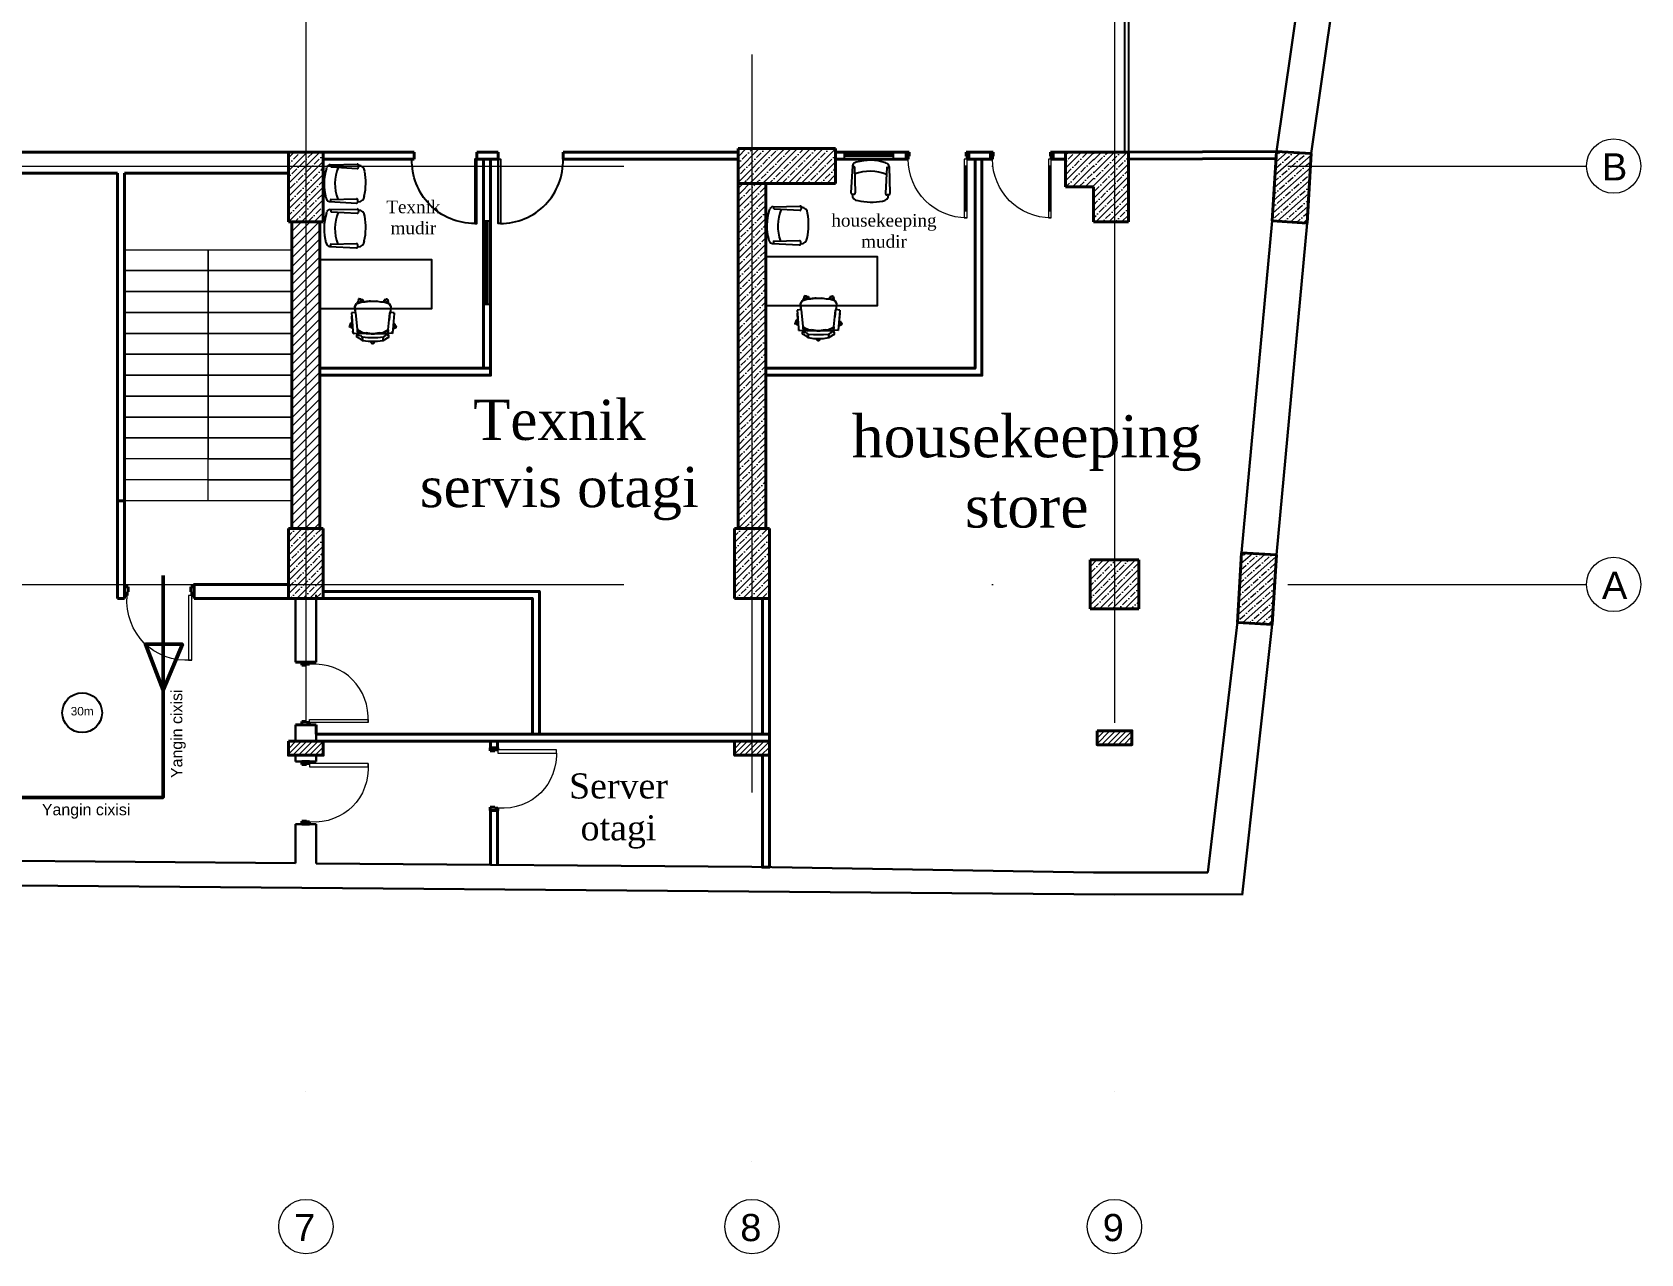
# Model space of a CAD drawing. Header units: millimetres. Extents: x 1531071 to 1560283, y -701792 to -691067.
# Drawn here: x 1538346 to 1540654, y -697973 to -696221 of the extents above; entities that cross this region are included whole.
import ezdxf

# ---------------------------------------------------------------- set-up
doc = ezdxf.new("R2010")
doc.units = ezdxf.units.MM
doc.header["$LTSCALE"] = 20
doc.header["$MEASUREMENT"] = 0
doc.linetypes.add('Dot & Dashed', pattern=[670.277762, 352.777767, -176.388884, 0, -141.111112])
for name, color, linetype, lineweight in [('0_Ном._пера__5', 5, 'Continuous', 0), ('OXLAR', 6, 'Continuous', 5), ('RAZMERI', 251, 'Continuous', 5), ('Text', 7, 'Continuous', 0), ('wall ext', 30, 'Continuous', 30)]:
    doc.layers.add(name, color=color, linetype=linetype, lineweight=lineweight)
doc.layers.add('mebel', color=21, linetype='Continuous')
for name, color, linetype, lineweight, true_color in [('Двери ArchiCAD_Ном._пера__23', 7, 'Continuous', 40, 0xff6600), ('Двери ArchiCAD_Ном._пера__3', 7, 'Continuous', 20, 0xff6600), ('Двери ArchiCAD_Ном._пера__47', 7, 'Continuous', 25, 0x373737), ('Конструктив - Колонны_Ном._пера__202', 7, 'Continuous', 0, 0x38637a), ('Конструктив - Колонны_Ном._пера__28', 7, 'Continuous', 40, 0xffe4e1), ('Конструктив - Перегородки_Ном._пера__47', 7, 'Continuous', 25, 0x373737), ('Окна ArchiCAD_Ном._пера__3', 7, 'Continuous', 20, 0xff6600)]:
    doc.layers.add(name, color=color, linetype=linetype, lineweight=lineweight, true_color=true_color)
doc.styles.add('Times New  Roman', font='times.ttf')
doc.styles.add('СГЕНЕРИР_СТИЛЬ_1', font='arial.ttf')
pattern_1 = [(45, (1530114.896, -703124.711), (-9.192388, 9.192388), []), (45, (1530110.3, -703120.115), (-9.192388, 9.192388), [9.75, -3.25, 0, -3.25])]

# ---------------------------------------------------------------- blocks, each defined once
blk = doc.blocks.new('Однопольная дверь 17')
at = {"layer": 'Двери ArchiCAD_Ном._пера__23', "linetype": 'Continuous'}
for p, q in [((-422, 0), (-450, 0)), ((-450, 0), (-450, -100)), ((-422, -40), (-422, 0)), ((450, 0), (422, 0)), ((422, 0), (422, -40)), ((450, -100), (450, 0)), ((-450, -100), (-410, -100)), ((-410, -40), (-422, -40)), ((-410, -100), (-410, -40)), ((422, -40), (410, -40)), ((410, -40), (410, -100)), ((410, -100), (450, -100))]:
    blk.add_line(p, q, dxfattribs=at)
at = {"layer": 'Двери ArchiCAD_Ном._пера__3', "linetype": 'Continuous'}
for p, q in [((382, 744), (382, 844)), ((382, 844), (422, 844)), ((382, 744), (402, 744)), ((382, 100), (382, 744)), ((422, 744), (382, 744)), ((402, 744), (422, 744)), ((402, 100), (402, 744)), ((402, 744), (402, 100)), ((402, 744), (402, 100)), ((422, 844), (422, 744)), ((422, 744), (422, 100)), ((402, 100), (382, 100)), ((382, 0), (382, 100)), ((382, 100), (422, 100)), ((422, 0), (382, 0)), ((422, 100), (402, 100)), ((422, 100), (422, 0))]:
    blk.add_line(p, q, dxfattribs=at)
blk.add_arc((422, 0), 844, 90, 180, dxfattribs=at)
at = {"layer": 'Двери ArchiCAD_Ном._пера__47', "linetype": 'Continuous'}
for p, q in [((-450, 0), (-450, -100)), ((450, 0), (450, -100))]:
    blk.add_line(p, q, dxfattribs=at)
blk = doc.blocks.new('QAPI 8')
at = {"layer": 'Двери ArchiCAD_Ном._пера__23', "color": 48, "linetype": 'Continuous', "true_color": 0x663300}
for p, q in [((629119, -1028), (629091, -1028)), ((629091, -1028), (629091, -1127)), ((629119, -1068), (629119, -1028)), ((629131, -1068), (629119, -1068)), ((629131, -1127), (629131, -1068)), ((629863, -1068), (629851, -1068)), ((629851, -1068), (629851, -1127)), ((629891, -1028), (629863, -1028)), ((629863, -1028), (629863, -1068)), ((629891, -1028), (629891, -1127)), ((629091, -1127), (629131, -1127)), ((629851, -1127), (629891, -1127))]:
    blk.add_line(p, q, dxfattribs=at)
at = {"layer": 'Двери ArchiCAD_Ном._пера__3', "color": 48, "linetype": 'Continuous', "true_color": 0x663300}
for p, q in [((629823, -1028), (629823, -283)), ((629823, -283), (629863, -283)), ((629863, -283), (629863, -1028)), ((629863, -1028), (629823, -1028))]:
    blk.add_line(p, q, dxfattribs=at)
blk.add_ellipse((629913, -1078), major_axis=(-597, 597), ratio=0.881517, start_param=-0.785398, end_param=0.785398, dxfattribs=at)
at = {"layer": 'Двери ArchiCAD_Ном._пера__47', "color": 48, "linetype": 'Continuous', "true_color": 0x663300}
blk.add_line((629091, -1028), (629091, -1127), dxfattribs=at)
at = {"layer": 'Конструктив - Перегородки_Ном._пера__47', "color": 48, "linetype": 'Continuous', "true_color": 0x663300}
blk.add_line((629091, -1028), (629091, -1127), dxfattribs=at)
blk = doc.blocks.new('m_102')
for p, q in [((-0.24, -0.17), (-0.04, 0.04)), ((-0.04, 0.04), (1.13, -1.13)), ((-0.04, 0.04), (0.04, -0.04)), ((-11.22, -7.87), (-10.27, -7.39)), ((-10.89, -7.7), (-9.6, -7.05)), ((-10.27, -7.39), (-10.89, -7.7)), ((-9.6, -7.05), (-10.27, -7.39)), ((-10.18, -14.22), (-9.37, -4.96)), ((-9.6, -7.05), (-9.55, -7.02)), ((-9.37, -4.96), (-9.46, -5.95)), ((-9.37, -4.96), (-7.26, -5.14)), ((-7.26, -5.14), (-8.07, -14.41)), ((-7.69, -3.28), (-7.72, -3.56)), ((-7.72, -3.56), (-7.69, -3.84)), ((-7.69, -3.28), (-4.83, -1.58)), ((-5.63, -2.1), (-7.69, -3.28)), ((-7.69, -3.84), (-7.53, -4.34)), ((-7.53, -4.34), (-7.45, -4.55)), ((-7.29, -4.5), (-7.53, -4.34)), ((-7.45, -4.55), (-7.29, -4.5)), ((-7.45, -4.55), (-7.09, -4.82)), ((-7.41, -6.9), (-6.88, -6.11)), ((-6.95, -6.08), (-7.4, -6.75)), ((-7.38, -6.52), (-7.36, -6.26)), ((-7.36, -6.26), (-7.27, -5.29)), ((-7.29, -4.5), (-6.52, -4.07)), ((-7.09, -4.82), (-7.29, -4.5)), ((-7.09, -4.82), (-6.42, -4.85)), ((-6.95, -6.08), (-5.04, -5.23)), ((-6.88, -6.11), (-6.95, -6.08)), ((-6.88, -6.11), (-6.61, -6.12)), ((-6.61, -6.12), (-4.8, -5.26)), ((-6.52, -4.07), (-5.96, -4.15)), ((-6.42, -4.85), (-3.32, -4.77)), ((-5.96, -4.15), (-5.69, -3.52)), ((-5.69, -3.52), (-4.95, -3.32)), ((-4.83, -1.58), (-5.63, -2.1)), ((-5.04, -5.23), (-1.03, -4.8)), ((-4.95, -3.32), (-4.83, -2.13)), ((-2.51, -3.06), (-4.95, -3.32)), ((-4.83, -1.58), (-2.43, -1.13)), ((-4.83, -2.13), (-4.83, -1.58)), ((-4.8, -5.26), (-0.74, -4.82)), ((-0.74, -4.82), (-3.34, -5.25)), ((-3.34, -5.25), (-0.47, -4.82)), ((-3.32, -4.77), (2.95, -4.77)), ((-1.01, -4.8), (-2.54, -4.96)), ((2.13, -3.06), (-2.51, -3.06)), ((-2.43, -1.13), (2.06, -1.13)), ((-1.25, -4.82), (-1.25, -4.77)), ((-1.2, -1.13), (-0.94, -0.86)), ((-1.03, -4.8), (-1.03, -4.82)), ((-1.03, -4.82), (-1.01, -4.8)), ((-1.01, -4.8), (-1.03, -4.8)), ((-0.74, -4.8), (-1.01, -4.8)), ((-0.94, -0.86), (-0.87, -0.93)), ((-0.87, -0.93), (-0.62, -0.68)), ((-0.47, -4.79), (-0.74, -4.8)), ((-0.63, -1.13), (-0.61, -0.38)), ((-0.61, -0.38), (-0.4, -0.16)), ((0.1, -4.79), (-0.47, -4.79)), ((-0.47, -4.82), (0.1, -4.82)), ((-0.4, -0.16), (0.03, -0.16)), ((0.03, -0.16), (0.24, -0.38)), ((0.37, -4.8), (0.1, -4.79)), ((0.1, -4.82), (0.37, -4.82)), ((0.24, -0.38), (0.25, -1.13)), ((0.64, -4.8), (0.37, -4.8)), ((0.37, -4.82), (2.97, -5.25)), ((2.97, -5.25), (0.62, -4.82)), ((0.62, -4.82), (4.43, -5.26)), ((4.67, -5.23), (0.64, -4.8)), ((0.87, -4.82), (0.87, -4.77)), ((2.06, -1.13), (4.46, -1.58)), ((4.57, -3.32), (2.13, -3.06)), ((2.95, -4.77), (6.05, -4.86)), ((4.43, -5.26), (6.24, -6.12)), ((4.46, -1.58), (4.45, -2.13)), ((4.45, -2.13), (4.57, -3.32)), ((4.46, -1.58), (5.25, -2.1)), ((5.29, -2.12), (4.46, -1.58)), ((5.31, -3.52), (4.57, -3.32)), ((6.58, -6.08), (4.67, -5.23)), ((5.25, -2.1), (7.32, -3.28)), ((5.58, -4.15), (5.31, -3.52)), ((6.14, -4.07), (5.58, -4.15)), ((6.05, -4.86), (6.72, -4.82)), ((6.92, -4.5), (6.14, -4.07)), ((6.24, -6.12), (6.51, -6.11)), ((6.51, -6.11), (6.58, -6.08)), ((6.51, -6.11), (7.04, -6.9)), ((6.58, -6.08), (7.03, -6.75)), ((6.72, -4.82), (6.92, -4.5)), ((7.08, -4.55), (6.72, -4.82)), ((9, -4.96), (6.89, -5.14)), ((6.89, -5.14), (6.99, -6.26)), ((6.9, -5.26), (7.73, -14.73)), ((6.99, -6.26), (6.9, -5.29)), ((7.16, -4.34), (7.08, -4.55)), ((7.32, -3.84), (7.16, -4.34)), ((7.32, -3.28), (7.35, -3.56)), ((7.35, -3.56), (7.32, -3.84)), ((9, -4.96), (9.09, -5.95)), ((9.01, -5.07), (9, -4.96)), ((9.1, -6.12), (9.01, -5.07)), ((9.3, -8.43), (9.1, -6.12)), ((9.28, -7.66), (9.43, -7.38)), ((9.43, -7.38), (9.8, -7.58)), ((-11.13, -7.83), (-11.22, -7.87)), ((-11.22, -7.87), (-11.09, -8.12)), ((-11.14, -8.27), (-11.01, -7.87)), ((-11, -8.54), (-11.14, -8.27)), ((-11.01, -7.87), (-10.74, -7.74)), ((-9.72, -8.99), (-11, -8.54)), ((-10.74, -7.74), (-9.64, -8.06)), ((-10.72, -8.64), (-10.56, -8.96)), ((-10.56, -8.96), (-10.64, -9)), ((-10.64, -9), (-10.57, -8.96)), ((-10.64, -9), (-10.45, -9.38)), ((-10.57, -8.96), (-10.56, -8.96)), ((-10.45, -9.38), (-9.73, -9.01)), ((-9.73, -9.01), (-10.36, -9.34)), ((-10.17, -14.11), (-10.21, -14.54)), ((-10.21, -14.54), (-10.18, -14.22)), ((-10.21, -14.54), (-8.1, -14.73)), ((-10.17, -9.24), (-9.73, -9.01)), ((-10.08, -13.05), (-9.8, -9.86)), ((-8.66, -17.56), (-8.43, -14.7)), ((-8.58, -17.6), (-8.34, -14.71)), ((-8.1, -14.73), (-7.79, -11.19)), ((-8.1, -14.73), (-8.06, -14.26)), ((7.6, -13.23), (7.62, -13.52)), ((7.69, -14.26), (7.69, -14.29)), ((7.73, -14.73), (9.84, -14.54)), ((7.97, -14.71), (8.21, -17.6)), ((8.29, -17.56), (8.05, -14.7)), ((9.24, -7.74), (9.28, -7.66)), ((9.27, -8.06), (10.37, -7.74)), ((9.5, -10.64), (9.3, -8.43)), ((10.63, -8.54), (9.35, -8.99)), ((9.41, -9.65), (9.64, -9.77)), ((9.43, -9.86), (9.71, -13.05)), ((9.71, -13.06), (9.5, -10.64)), ((9.63, -9.78), (9.6, -9.85)), ((9.6, -9.85), (9.97, -10.04)), ((9.64, -9.77), (9.63, -9.78)), ((9.81, -14.22), (9.71, -13.06)), ((9.77, -7.65), (9.76, -7.66)), ((9.76, -7.66), (10.08, -7.82)), ((9.8, -7.58), (9.77, -7.65)), ((9.84, -14.54), (9.8, -14.11)), ((9.84, -14.54), (9.81, -14.22)), ((9.97, -10.04), (10.46, -9.1)), ((10.46, -9.1), (10.12, -9.77)), ((10.37, -7.74), (10.63, -7.87)), ((10.46, -9.1), (10.94, -8.15)), ((10.63, -7.87), (10.76, -8.27)), ((10.76, -8.27), (10.63, -8.54)), ((10.94, -8.15), (10.68, -8.02)), ((10.77, -8.48), (10.89, -8.24)), ((-7.83, -18.9), (-8.66, -17.56)), ((-7.75, -18.97), (-8.58, -17.6)), ((-7.75, -18.97), (-7.83, -18.9)), ((-7.75, -18.97), (-7.45, -18.98)), ((-5.86, -19.64), (-7.75, -18.97)), ((-7.45, -18.98), (-5.64, -19.66)), ((-7.45, -19.08), (-7.44, -19.16)), ((-7.39, -19.42), (-7.45, -19.08)), ((-7.44, -19.16), (-7.2, -20.64)), ((-7.2, -20.64), (-7.32, -19.9)), ((-7.2, -20.64), (-7.17, -20.86)), ((-7.17, -20.86), (-7.15, -20.94)), ((-7.15, -20.94), (-6.87, -20.9)), ((-6.43, -19.44), (-7.13, -20.45)), ((-7.13, -20.45), (-7.09, -20.74)), ((-7.09, -20.74), (-6.74, -20.99)), ((-6.74, -20.99), (-6.45, -20.95)), ((-6.45, -20.95), (-5.48, -19.68)), ((-6.27, -20.71), (-5.91, -20.65)), ((-5.91, -20.65), (-5.91, -20.67)), ((-5.91, -20.67), (-5.9, -20.75)), ((-5.9, -20.75), (-5.48, -20.68)), ((-1.86, -20.03), (-5.86, -19.64)), ((-5.64, -19.66), (-3.91, -19.63)), ((-1.8, -20.04), (-5.64, -19.66)), ((-5.49, -20.6), (-5.61, -19.85)), ((-5.61, -19.85), (-5.53, -20.37)), ((-5.53, -20.37), (-5.61, -19.85)), ((-5.53, -20.37), (-5.49, -20.6)), ((-5.48, -20.68), (-5.49, -20.6)), ((-3.91, -19.63), (-1.8, -20.04)), ((-1.8, -20.04), (-1.86, -20.03)), ((-1.29, -20.04), (-1.8, -20.04)), ((-0.76, -20.04), (-1.29, -20.04)), ((0.38, -20.04), (-0.76, -20.04)), ((0.92, -20.04), (0.38, -20.04)), ((0.92, -20.04), (3.55, -19.63)), ((5.26, -19.66), (0.92, -20.04)), ((0.92, -20.04), (1.42, -20.04)), ((1.42, -20.04), (1.49, -20.03)), ((1.49, -20.03), (5.49, -19.64)), ((3.55, -19.63), (5.26, -19.66)), ((4.44, -20.79), (4.51, -20.37)), ((4.52, -20.8), (4.44, -20.79)), ((4.51, -20.37), (4.59, -20.38)), ((4.75, -20.84), (4.52, -20.8)), ((4.59, -20.38), (4.6, -20.38)), ((4.6, -20.38), (4.71, -19.72)), ((5.09, -20.89), (4.75, -20.84)), ((5.49, -20.95), (5.09, -20.89)), ((5.11, -19.68), (6.07, -20.95)), ((7.08, -18.98), (5.26, -19.66)), ((5.49, -19.64), (7.38, -18.97)), ((5.49, -20.95), (6.23, -21.07)), ((6.23, -21.07), (5.49, -20.95)), ((6.76, -20.45), (6.06, -19.44)), ((6.07, -20.95), (6.37, -20.99)), ((6.23, -21.07), (6.46, -21.11)), ((6.28, -19.36), (6.72, -19.43)), ((6.37, -20.99), (6.71, -20.74)), ((6.46, -21.11), (6.54, -21.12)), ((6.54, -21.12), (6.58, -20.84)), ((6.65, -19.85), (6.59, -20.2)), ((6.66, -19.85), (6.65, -19.85)), ((6.65, -19.85), (6.65, -19.85)), ((6.74, -19.86), (6.66, -19.85)), ((6.71, -20.74), (6.76, -20.45)), ((6.72, -19.43), (6.8, -19.45)), ((6.8, -19.45), (6.74, -19.86)), ((7.38, -18.97), (7.08, -18.98)), ((8.21, -17.6), (7.38, -18.97)), ((7.38, -18.97), (7.46, -18.9)), ((7.46, -18.9), (8.29, -17.56))]:
    blk.add_line(p, q)
blk = doc.blocks.new('KRESLO')
at = {"color": 0, "linetype": 'ByBlock'}
for p, q in [((-2074, 3271), (-2092, 3265)), ((-1650, 3271), (-1631, 3265)), ((-2125, 3219), (-2141, 2833)), ((-2095, 3205), (-2127, 3205)), ((-2094, 3203), (-2079, 2833)), ((-1629, 3203), (-1644, 2833)), ((-1628, 3205), (-1601, 3205)), ((-1598, 3219), (-1583, 2833)), ((-2119, 2813), (-2101, 2813)), ((-1604, 2813), (-1622, 2813))]:
    blk.add_line(p, q, dxfattribs=at)
for centre, major_axis, start_param, end_param in [((-2079, 3217), (0, -49.9), -2.855011, -1.615134), ((-1862, 2439), (0, 864), -0.270966, 0.270966), ((-1644, 3217), (0, -49.9), 1.615134, 2.855011), ((-2095, 3203), (0, -1.25), 1.615134, 3.141593), ((-1862, 2395), (0, -751), 2.803241, 3.479568), ((-1628, 3203), (0, -1.25), 3.141593, 4.668051), ((-2123, 2832), (0, -19.1), -1.602721, 0.253341), ((-2040, 2814), (0, -92.2), -1.558304, 0.006186), ((-2097, 2832), (0, 19.1), 2.888252, 4.744314), ((-1683, 2814), (0, -92.2), -0.006186, 1.558304), ((-1627, 2832), (0, 19.1), 1.538871, 3.394933), ((-1600, 2832), (0, 19.1), 2.888252, 4.744314), ((-1862, 3750), (0, 1046), 2.954833, 3.328352)]:
    blk.add_ellipse(centre, major_axis=major_axis, ratio=0.916667, start_param=start_param, end_param=end_param, dxfattribs=at)

msp = doc.modelspace()

# ---------------------------------------------------------------- hatches: boundary and pattern name
at = {"layer": 'Конструктив - Колонны_Ном._пера__202', "linetype": 'Continuous'}
h = msp.add_hatch(dxfattribs=at)
h.set_pattern_fill('ЖЕЛЕЗОБЕТОН__ГОСТ_', color=1, scale=0.1, style=0, pattern_type=2)
h.set_pattern_definition(pattern_1)
h.paths.add_polyline_path([(1538714, -696492.5), (1538764, -696492.5), (1538764, -696392.5), (1538714, -696392.5)])
h = msp.add_hatch(dxfattribs=at)
h.set_pattern_fill('ЖЕЛЕЗОБЕТОН__ГОСТ_', color=1, scale=0.1, style=0, pattern_type=2)
h.set_pattern_definition(pattern_1)
h.paths.add_polyline_path([(1539499, -696437.5), (1539499, -696387.5), (1539359, -696387.5), (1539359, -696437.5)])
h = msp.add_hatch(dxfattribs=at)
h.set_pattern_fill('ЖЕЛЕЗОБЕТОН__ГОСТ_', color=1, scale=0.1, style=0, pattern_type=2)
h.set_pattern_definition([(45, (1530214.896, -703124.711), (-9.192388, 9.192388), []), (45, (1530210.3, -703120.115), (-9.192388, 9.192388), [9.75, -3.25, 0, -3.25])])
h.paths.add_polyline_path([(1539869.5, -696392.5), (1539869.5, -696442.5), (1539829, -696442.5), (1539829, -696392.5)])
h = msp.add_hatch(dxfattribs=at)
h.set_pattern_fill('ЖЕЛЕЗОБЕТОН__ГОСТ_', color=1, scale=0.1, style=0, pattern_type=2)
h.set_pattern_definition(pattern_1)
h.paths.add_polyline_path([(1539869, -696492.5), (1539919, -696492.5), (1539919, -696392.5), (1539869, -696392.5)])
h = msp.add_hatch(dxfattribs=at)
h.set_pattern_fill('ЖЕЛЕЗОБЕТОН__ГОСТ_', color=1, scale=0.1, angle=-3.452, style=0, pattern_type=2)
h.set_pattern_definition([(41.54797, (1532637.1, -703395.164), (-8.62221, 9.729208), []), (41.54797, (1532632.789, -703390.3), (-8.62221, 9.729208), [9.75, -3.25, 0, -3.25])])
h.paths.add_polyline_path([(1540125.5, -696491.3), (1540175.4, -696494.3), (1540181.4, -696394.5), (1540131.5, -696391.5)])
h = msp.add_hatch(dxfattribs=at)
h.set_pattern_fill('ЖЕЛЕЗОБЕТОН__ГОСТ_', color=1, scale=0.1, style=0, pattern_type=2)
h.set_pattern_definition([(45, (1530124.896, -703224.711), (-9.192388, 9.192388), []), (45, (1530120.3, -703220.115), (-9.192388, 9.192388), [9.75, -3.25, 0, -3.25])])
h.paths.add_polyline_path([(1539359, -696432.5), (1539399, -696432.5), (1539399, -696932.5), (1539359, -696932.5)])
h = msp.add_hatch(dxfattribs=at)
h.set_pattern_fill('БЛОКИ_ЭФФЕКТИВНЫЕ', color=1, scale=0.1, style=0, pattern_type=2)
h.set_pattern_definition([(45, (1530114.896, -703124.711), (-6.363961, 6.363961), [])])
h.paths.add_polyline_path([(1538719, -696492.5), (1538719, -696932.5), (1538759, -696932.5), (1538759, -696492.5)])
h = msp.add_hatch(dxfattribs=at)
h.set_pattern_fill('ЖЕЛЕЗОБЕТОН__ГОСТ_', color=1, scale=0.1, style=0, pattern_type=2)
h.set_pattern_definition(pattern_1)
h.paths.add_polyline_path([(1538714, -697032.5), (1538764, -697032.5), (1538764, -696932.5), (1538714, -696932.5)])
h = msp.add_hatch(dxfattribs=at)
h.set_pattern_fill('ЖЕЛЕЗОБЕТОН__ГОСТ_', color=1, scale=0.1, style=0, pattern_type=2)
h.set_pattern_definition([(45, (1530754.896, -703124.711), (-9.192388, 9.192388), []), (45, (1530750.3, -703120.115), (-9.192388, 9.192388), [9.75, -3.25, 0, -3.25])])
h.paths.add_polyline_path([(1539354, -697032.5), (1539404, -697032.5), (1539404, -696932.5), (1539354, -696932.5)])
h = msp.add_hatch(dxfattribs=at)
h.set_pattern_fill('ЖЕЛЕЗОБЕТОН__ГОСТ_', color=1, scale=0.1, style=0, pattern_type=2)
h.set_pattern_definition([(45, (1530099.897, -702559.711), (-9.192388, 9.192388), []), (45, (1530095.3, -702555.115), (-9.192388, 9.192388), [9.75, -3.25, 0, -3.25])])
h.paths.add_polyline_path([(1539934, -696977.5), (1539864, -696977.5), (1539864, -697047.5), (1539934, -697047.5)])
h = msp.add_hatch(dxfattribs=at)
h.set_pattern_fill('ЖЕЛЕЗОБЕТОН__ГОСТ_', color=1, scale=0.1, angle=-3.452, style=0, pattern_type=2)
h.set_pattern_definition([(41.54797, (1532587.056, -703971.007), (-8.62221, 9.729208), []), (41.54797, (1532582.745, -703966.143), (-8.62221, 9.729208), [9.75, -3.25, 0, -3.25])])
h.paths.add_polyline_path([(1540075.4, -697067.1), (1540125.3, -697070.1), (1540131.4, -696970.3), (1540081.5, -696967.3)])
at = {"layer": 'Конструктив - Колонны_Ном._пера__202', "linetype": 'Dot & Dashed'}
h = msp.add_hatch(dxfattribs=at)
h.set_pattern_fill('ANSI31', color=1, scale=45, style=0)
h.set_pattern_definition([(45, (1461088.385, -709101.664), (-3.97747564, 3.97747564), [])])
h.paths.add_polyline_path([(1539874, -697222.5), (1539924, -697222.5), (1539924, -697242.5), (1539874, -697242.5)])
h = msp.add_hatch(dxfattribs=at)
h.set_pattern_fill('ANSI31', color=1, scale=45, style=0)
h.set_pattern_definition([(45, (1459928.385, -709116.664), (-3.97747564, 3.97747564), [])])
h.paths.add_polyline_path([(1538714, -697237.5), (1538764, -697237.5), (1538764, -697257.5), (1538714, -697257.5)])
h = msp.add_hatch(dxfattribs=at)
h.set_pattern_fill('ANSI31', color=1, scale=45, style=0)
h.set_pattern_definition([(45, (1460568.385, -709116.664), (-3.97747564, 3.97747564), [])])
h.paths.add_polyline_path([(1539354, -697237.5), (1539404, -697237.5), (1539404, -697257.5), (1539354, -697257.5)])

# ---------------------------------------------------------------- linework, layer by layer
at = {"color": 0, "lineweight": 30, "ltscale": 0.5}
for p, q in [((1540268.4, -695785.4), (1540181.4, -696394.5)), ((1540175.4, -696494.3), (1540131.4, -696970.3)), ((1538724, -697032.5), (1538724, -697123.9)), ((1538754, -697032.5), (1538754, -697123.9)), ((1540125.3, -697070.1), (1540082.2, -697458)), ((1538724, -697213.9), (1538724, -697237.5)), ((1538754, -697213.9), (1538754, -697237.5)), ((1538724, -697257.5), (1538724, -697266.3)), ((1538754, -697257.5), (1538754, -697266.3)), ((1538724, -697356.3), (1538724, -697412.5)), ((1538754, -697356.3), (1538754, -697412.7)), ((1540032.9, -697425.5), (1539869, -697425.5)), ((1539939, -697425.5), (1539938.9, -697425.5)), ((1539899, -697457.1), (1540082.3, -697456.6)), ((1539938.9, -697457), (1539939, -697456.9))]:
    msp.add_line(p, q, dxfattribs=at)
at = {"color": 5}
msp.add_line((1539403.7, -697023.4), (1539403.7, -696992.5), dxfattribs=at)
at = {"color": 0, "ltscale": 0.5}
for p, q in [((1539404, -696992.5), (1539404, -697032.5)), ((1540032.9, -697425.5), (1540033, -697425.4)), ((1540059.6, -697456.7), (1540059.7, -697456.7))]:
    msp.add_line(p, q, dxfattribs=at)
at = {"color": 0, "lineweight": 30, "ltscale": 0.5}
for points in [[(1540294.8, -695212.3), (1540224.5, -695682.6), (1540219, -695782.4), (1540131.5, -696391.5), (1540125.5, -696491.3), (1540081.5, -696967.3), (1540075.5, -697066.1), (1540032.9, -697425.5)], [(1538754, -697266.3), (1538724, -697266.3)], [(1538724, -697356.3), (1538754, -697356.3)]]:
    msp.add_lwpolyline(points, dxfattribs=at)
at = {"color": 0, "lineweight": 30, "ltscale": 0.5, "flags": 128}
for points in [[(1538724, -697412.5), (1538033.6, -697406.8), (1536554, -697372.8)], [(1539898.9, -697457.1), (1538033, -697441.8), (1536514, -697406.9)], [(1539378.9, -697417.8), (1538754, -697412.7)], [(1539868.8, -697425.5), (1539378.8, -697417.8)]]:
    msp.add_lwpolyline(points, dxfattribs=at)
at = {"layer": '0_Ном._пера__5', "color": 0, "linetype": 'Continuous'}
for p, q in [((1538479, -696532.5), (1538599, -696532.5)), ((1538479, -696532.5), (1538719, -696532.5)), ((1538599, -696532.5), (1538599, -696562.5)), ((1538599, -696562.5), (1538599, -696532.5)), ((1538599, -696532.5), (1538719, -696532.5)), ((1538479, -696562.5), (1538599, -696562.5)), ((1538599, -696562.5), (1538479, -696562.5)), ((1538599, -696562.5), (1538599, -696592.5)), ((1538599, -696592.5), (1538599, -696562.5)), ((1538599, -696562.5), (1538719, -696562.5)), ((1538719, -696562.5), (1538599, -696562.5)), ((1538479, -696592.5), (1538599, -696592.5)), ((1538599, -696592.5), (1538479, -696592.5)), ((1538599, -696592.5), (1538599, -696622.5)), ((1538599, -696622.5), (1538599, -696592.5)), ((1538599, -696592.5), (1538719, -696592.5)), ((1538719, -696592.5), (1538599, -696592.5)), ((1538479, -696622.5), (1538599, -696622.5)), ((1538599, -696622.5), (1538479, -696622.5)), ((1538599, -696622.5), (1538599, -696652.5)), ((1538599, -696652.5), (1538599, -696622.5)), ((1538599, -696622.5), (1538719, -696622.5)), ((1538719, -696622.5), (1538599, -696622.5)), ((1538479, -696652.5), (1538599, -696652.5)), ((1538599, -696652.5), (1538479, -696652.5)), ((1538599, -696652.5), (1538599, -696682.5)), ((1538599, -696682.5), (1538599, -696652.5)), ((1538599, -696652.5), (1538719, -696652.5)), ((1538719, -696652.5), (1538599, -696652.5)), ((1538479, -696682.5), (1538599, -696682.5)), ((1538599, -696682.5), (1538479, -696682.5)), ((1538599, -696682.5), (1538599, -696712.5)), ((1538599, -696712.5), (1538599, -696682.5)), ((1538599, -696682.5), (1538719, -696682.5)), ((1538719, -696682.5), (1538599, -696682.5)), ((1538479, -696712.5), (1538599, -696712.5)), ((1538599, -696712.5), (1538479, -696712.5)), ((1538599, -696712.5), (1538599, -696742.5)), ((1538599, -696742.5), (1538599, -696712.5)), ((1538599, -696712.5), (1538719, -696712.5)), ((1538719, -696712.5), (1538599, -696712.5)), ((1538479, -696742.5), (1538599, -696742.5)), ((1538599, -696742.5), (1538479, -696742.5)), ((1538599, -696742.5), (1538599, -696772.5)), ((1538599, -696772.5), (1538599, -696742.5)), ((1538599, -696742.5), (1538719, -696742.5)), ((1538719, -696742.5), (1538599, -696742.5)), ((1538479, -696772.5), (1538599, -696772.5)), ((1538599, -696772.5), (1538479, -696772.5)), ((1538599, -696772.5), (1538599, -696802.5)), ((1538599, -696802.5), (1538599, -696772.5)), ((1538599, -696772.5), (1538719, -696772.5)), ((1538719, -696772.5), (1538599, -696772.5)), ((1538479, -696802.5), (1538599, -696802.5)), ((1538599, -696802.5), (1538479, -696802.5)), ((1538599, -696892.5), (1538599, -696802.5)), ((1538599, -696802.5), (1538599, -696832.5)), ((1538599, -696832.5), (1538599, -696802.5)), ((1538599, -696802.5), (1538719, -696802.5)), ((1538719, -696802.5), (1538599, -696802.5)), ((1538599, -696832.5), (1538479, -696832.5)), ((1538599, -696832.5), (1538719, -696832.5)), ((1538719, -696832.5), (1538599, -696832.5)), ((1538599, -696862.5), (1538479, -696862.5)), ((1538599, -696862.5), (1538719, -696862.5)), ((1538719, -696862.5), (1538599, -696862.5)), ((1538599, -696892.5), (1538479, -696892.5)), ((1538719, -696892.5), (1538599, -696892.5))]:
    msp.add_line(p, q, dxfattribs=at)
at = {"layer": 'OXLAR', "color": 6, "linetype": 'Dot & Dashed', "ltscale": 0.15}
for p, q in [((1538739, -694141.6), (1538739, -697894.6)), ((1539899, -694141.6), (1539899, -697894.6)), ((1539379, -694241.6), (1539379, -697894.6)), ((1534114.8, -696412.5), (1540576.2, -696412.5)), ((1534114.8, -697012.5), (1540576.2, -697012.5))]:
    msp.add_line(p, q, dxfattribs=at)
at = {"layer": 'RAZMERI', "color": 0}
for centre in [(1540615.2, -696412.5), (1540615.2, -697012.5), (1538739, -697933.6), (1539379, -697933.6), (1539899, -697933.6)]:
    msp.add_circle(centre, 39, dxfattribs=at)
at = {"layer": 'wall ext', "color": 0, "lineweight": -3, "ltscale": 0.5}
for points in [[(1539919, -695752.5), (1539919, -696392.5), (1539914, -696392.5), (1539914, -695752.5)], [(1539399, -696612.6), (1539559, -696612.6), (1539559, -696542.6), (1539399, -696542.6)], [(1538759.5, -696616.8), (1538919.5, -696616.8), (1538919.5, -696546.8), (1538759.5, -696546.8)]]:
    msp.add_lwpolyline(points, close=True, dxfattribs=at)
at = {"layer": 'wall ext', "lineweight": -3, "ltscale": 0.5}
for points in [[(1538981.2, -696402.5), (1538981.2, -696494.9, -0.424504), (1538891.2, -696402.5, 10.749607)], [(1539018, -696402.5), (1539018, -696494.9, 0.424504), (1539108, -696402.5, -10.749607)]]:
    msp.add_lwpolyline(points, format="xyb", dxfattribs=at)
for points in [[(1538981.2, -696494.9), (1538984.2, -696494.9), (1538984.2, -696402.5), (1538981.2, -696402.5)], [(1539018, -696494.9), (1539015, -696494.9), (1539015, -696402.5), (1539018, -696402.5)]]:
    msp.add_lwpolyline(points, close=True, dxfattribs=at)
at = {"layer": 'wall ext', "color": 4, "lineweight": -3, "ltscale": 0.5}
for points in [[(1539511.8, -696402.5), (1539511.8, -696392.5), (1539581.8, -696392.5), (1539581.8, -696402.5)], [(1539511.8, -696395.3), (1539581.8, -696395.3), (1539581.8, -696398.5), (1539511.8, -696398.5)]]:
    msp.add_lwpolyline(points, close=True, dxfattribs=at)
at = {"layer": 'wall ext', "color": 0, "lineweight": -3, "ltscale": 0.5}
for points in [[(1539600.3, -696392.5), (1539600.3, -696402.5)], [(1539690.3, -696402.5), (1539690.3, -696392.5)], [(1539699, -696446), (1539699, -696402.5)], [(1539721.1, -696392.5), (1539721.1, -696402.5)], [(1539829, -696402.5), (1539809, -696402.5)], [(1539811.1, -696402.5), (1539811.1, -696392.5)], [(1538754, -697123.9), (1538754, -697027.5)], [(1539404, -697257.5), (1539394, -697257.5), (1539394, -697418.1)], [(1539404, -697257.5), (1539404.1, -697418.2)]]:
    msp.add_lwpolyline(points, dxfattribs=at)
at = {"layer": 'wall ext', "color": 3, "lineweight": -3, "ltscale": 0.5}
for points in [[(1538994, -696491.1), (1539004, -696491.1), (1539004, -696611.1), (1538994, -696611.1)], [(1538997, -696491.1), (1538999.4, -696491.1), (1538999.4, -696611.1), (1538997, -696611.1)]]:
    msp.add_lwpolyline(points, close=True, dxfattribs=at)
at = {"layer": 'wall ext', "color": 1, "lineweight": 50, "ltscale": 0.5}
msp.add_lwpolyline([(1538290.5, -697317.9), (1538534.1, -697317.9), (1538534.1, -696999.9)], dxfattribs=at)
msp.add_lwpolyline([(1538534.1, -697164.3), (1538508.8, -697098.4), (1538562, -697098.4), (1538534.1, -697164.3)], close=True, dxfattribs=at)
at = {"layer": 'wall ext', "color": 1, "lineweight": -3, "ltscale": 0.5}
msp.add_circle((1538418.1, -697196.5), 28.5, dxfattribs=at)
at = {"layer": 'Двери ArchiCAD_Ном._пера__23', "color": 0, "linetype": 'Continuous'}
msp.add_line((1539359, -696437.5), (1539369, -696437.5), dxfattribs=at)
at = {"layer": 'Двери ArchiCAD_Ном._пера__47', "color": 0, "linetype": 'Continuous'}
msp.add_line((1539369, -696437.5), (1539359, -696437.5), dxfattribs=at)
at = {"layer": 'Конструктив - Колонны_Ном._пера__28', "color": 0, "linetype": 'Continuous'}
for p, q in [((1538764, -696392.5), (1538714, -696392.5)), ((1538714, -696392.5), (1538714, -696492.5)), ((1538764, -696492.5), (1538764, -696392.5)), ((1539499, -696387.5), (1539359, -696387.5)), ((1539359, -696387.5), (1539359, -696437.5)), ((1539499, -696437.5), (1539499, -696387.5)), ((1539919, -696392.5), (1539829, -696392.5)), ((1539919, -696392.5), (1539879, -696392.5)), ((1539919, -696492.5), (1539919, -696392.5)), ((1539919, -696492.5), (1539919, -696392.5)), ((1540131.5, -696391.5), (1540125.5, -696491.3)), ((1540181.4, -696394.5), (1540131.5, -696391.5)), ((1540175.4, -696494.3), (1540181.4, -696394.5)), ((1538469, -696422.5), (1538469, -696532.5)), ((1538469, -696892.5), (1538469, -696422.5)), ((1538714, -696422.5), (1538479, -696422.5)), ((1539359, -696437.5), (1539499, -696437.5)), ((1539869, -696492.5), (1539869, -696442.5)), ((1539869, -696442.5), (1539869, -696492.5)), ((1538469, -697032.5), (1538469, -696452.5)), ((1538714, -696492.5), (1538764, -696492.5)), ((1538719, -696532.5), (1538719, -696492.5)), ((1539919, -696492.5), (1539869, -696492.5)), ((1539869, -696492.5), (1539919, -696492.5)), ((1539879, -696492.5), (1539919, -696492.5)), ((1540125.5, -696491.3), (1540175.4, -696494.3)), ((1538479, -696562.5), (1538479, -696532.5)), ((1538719, -696532.5), (1538719, -696562.5)), ((1538479, -696592.5), (1538479, -696562.5)), ((1538719, -696562.5), (1538719, -696592.5)), ((1538479, -696622.5), (1538479, -696592.5)), ((1538719, -696592.5), (1538719, -696622.5)), ((1538479, -696652.5), (1538479, -696622.5)), ((1538719, -696622.5), (1538719, -696652.5)), ((1538479, -696682.5), (1538479, -696652.5)), ((1538719, -696652.5), (1538719, -696682.5)), ((1538479, -696712.5), (1538479, -696682.5)), ((1538719, -696682.5), (1538719, -696712.5)), ((1538479, -696742.5), (1538479, -696712.5)), ((1538719, -696712.5), (1538719, -696742.5)), ((1538479, -696772.5), (1538479, -696742.5)), ((1538719, -696742.5), (1538719, -696772.5)), ((1538479, -696802.5), (1538479, -696772.5)), ((1538719, -696772.5), (1538719, -696802.5)), ((1538479, -696832.5), (1538479, -696802.5)), ((1538719, -696802.5), (1538719, -696832.5)), ((1538719, -696832.5), (1538719, -696862.5)), ((1538469, -696892.5), (1538479, -696892.5)), ((1538764, -696932.5), (1538714, -696932.5)), ((1538714, -696932.5), (1538714, -697032.5)), ((1538764, -697032.5), (1538764, -696932.5)), ((1539404, -696932.5), (1539354, -696932.5)), ((1539354, -696932.5), (1539354, -697032.5)), ((1539399, -696932.5), (1539359, -696932.5)), ((1539404, -697032.5), (1539404, -696932.5)), ((1539864, -696977.5), (1539864, -697047.5)), ((1540081.5, -696967.3), (1540075.4, -697067.1)), ((1540131.4, -696970.3), (1540081.5, -696967.3)), ((1540125.3, -697070.1), (1540131.4, -696970.3)), ((1538469, -697032.5), (1538479, -697032.5)), ((1538714, -697032.5), (1538764, -697032.5)), ((1539354, -697032.5), (1539404, -697032.5)), ((1539864, -697047.5), (1539934, -697047.5)), ((1540075.4, -697067.1), (1540125.3, -697070.1))]:
    msp.add_line(p, q, dxfattribs=at)
at = {"layer": 'Конструктив - Колонны_Ном._пера__28', "color": 0, "ltscale": 0.5}
for p, q in [((1539829, -696442.5), (1539829, -696392.5)), ((1539864, -696977.5), (1539934, -696977.5)), ((1539934, -697047.5), (1539934, -696977.5))]:
    msp.add_line(p, q, dxfattribs=at)
at = {"layer": 'Конструктив - Колонны_Ном._пера__28', "color": 0, "linetype": 'Continuous', "flags": 128}
for points in [[(1538714, -696392.5), (1538298.1, -696392.5)], [(1538299, -696422.5), (1538469, -696422.5)], [(1538479, -696422.5), (1538714, -696422.5)], [(1538479, -696892.5), (1538479, -696422.5)], [(1539359, -696437.5), (1539359, -696932.5)], [(1539399, -696932.5), (1539399, -696437.5)], [(1539829, -696442.5), (1539869, -696442.5)], [(1538479, -697032.5), (1538479, -696452.5)], [(1538719, -696492.5), (1538719, -696932.5)], [(1538759, -696932.5), (1538759, -696492.5)], [(1539874, -697222.5), (1539924, -697222.5), (1539924, -697242.5), (1539874, -697242.5), (1539874, -697222.5)], [(1538714, -697237.5), (1538764, -697237.5), (1538764, -697257.5), (1538714, -697257.5), (1538714, -697237.5)], [(1539354, -697237.5), (1539404, -697237.5), (1539404, -697257.5), (1539354, -697257.5), (1539354, -697237.5)]]:
    msp.add_lwpolyline(points, dxfattribs=at)
at = {"layer": 'Конструктив - Колонны_Ном._пера__28', "color": 0, "linetype": 'Continuous'}
for points in [[(1538759, -696702.5), (1538759, -696702.5), (1539004, -696702.5), (1539004, -696402.5)], [(1538894.2, -696402.5), (1538764, -696402.5), (1538764, -696392.5), (1538894.2, -696392.5)], [(1538894.2, -696392.5), (1538894.2, -696402.5)], [(1538984.2, -696392.5), (1539015, -696392.5)], [(1538984.2, -696402.5), (1538984.2, -696402.5), (1538984.2, -696392.5)], [(1539015, -696402.5), (1538984.2, -696402.5)], [(1539015, -696392.5), (1539015, -696402.5)], [(1539108, -696392.5), (1539359, -696392.5), (1539359, -696402.5), (1539108, -696402.5)], [(1539108, -696402.5), (1539108, -696402.5), (1539108, -696392.5)], [(1539699, -696402.5), (1539699, -696702.5), (1539399, -696702.5)], [(1539709, -696402.5), (1539709, -696712.5), (1539399, -696712.5)], [(1539499, -696392.5), (1539499, -696402.5), (1539600.3, -696402.5)], [(1539600.3, -696392.5), (1539499, -696392.5)], [(1539721.1, -696392.5), (1539690.3, -696392.5)], [(1539690.3, -696402.5), (1539721.1, -696402.5)], [(1539811.1, -696392.5), (1539829, -696392.5), (1539829, -696402.5)], [(1539811.1, -696402.5), (1539829, -696402.5)], [(1539919, -696392.5), (1540131.5, -696391.5)], [(1539919, -696402.5), (1540131.5, -696401.5)], [(1538479, -697012.5), (1538479, -697032.5)], [(1538579, -697032.5), (1538714, -697032.5), (1538714, -697012.5), (1538579, -697012.5), (1538579, -697032.5)], [(1538764, -697022.5), (1539074, -697022.5), (1539074, -697216.4), (1539074, -697227.5)], [(1538764, -697032.5), (1539064, -697032.5), (1539064, -697216.4), (1539064, -697227.5)], [(1538754, -697123.9), (1538724, -697123.9)], [(1538724, -697213.9), (1538754, -697213.9)], [(1538754, -697227.5), (1538754, -697213.9)], [(1539404, -697227.5), (1538754, -697227.5)], [(1539404, -697227.5), (1539404, -697237.5)], [(1539354, -697237.5), (1539354, -697237.5), (1538754, -697237.5)], [(1539004, -697237.5), (1539004, -697237.5), (1539004, -697246.7)], [(1539014, -697246.7), (1539004, -697246.7)], [(1539014, -697237.5), (1539014, -697237.5), (1539014, -697246.7)], [(1539004, -697336.7), (1539014, -697336.7)], [(1539004, -697336.7), (1539004, -697414.8)], [(1539014, -697336.7), (1539014, -697414.8)]]:
    msp.add_lwpolyline(points, dxfattribs=at)
for points in [[(1539004, -696702.5), (1539004, -696402.5), (1538994, -696402.5), (1538994, -696702.5), (1539004, -696702.5)], [(1538759, -696702.5), (1538759, -696712.5), (1539004, -696712.5), (1539004, -696702.5), (1538759, -696702.5)], [(1539404, -697032.5), (1539404, -697227.5), (1539394, -697227.5), (1539394, -697032.5), (1539404, -697032.5)], [(1539394, -697257.5), (1539404.1, -697257.5), (1539404.1, -697418.2), (1539394, -697418.2)]]:
    msp.add_lwpolyline(points, close=True, dxfattribs=at)
at = {"layer": 'Конструктив - Перегородки_Ном._пера__47', "color": 0, "linetype": 'Continuous'}
msp.add_line((1539369, -696437.5), (1539359, -696437.5), dxfattribs=at)
at = {"layer": 'Конструктив - Перегородки_Ном._пера__47', "color": 0, "linetype": 'Continuous', "flags": 128}
for points in [[(1538469, -696422.5), (1538469, -696892.5)], [(1538469, -696452.5), (1538469, -697032.5)]]:
    msp.add_lwpolyline(points, dxfattribs=at)

# ---------------------------------------------------------------- block references
at = {"layer": 'mebel'}
for name, p, xscale, yscale, zscale, rotation in [('KRESLO', (1539730.3, -696737.6), 0.1, 0.1, 0.1, 359.0569501870228), ('KRESLO', (1539098.4, -696256.2), 0.1, 0.1, 0.1, 89.05695018702286), ('KRESLO', (1539098.4, -696320.5), 0.1, 0.1, 0.1, 89.05695018702286), ('KRESLO', (1539733.7, -696316.3), 0.1, 0.1, 0.1, 89.05695018702286), ('m_102', (1538834.5, -696667.8), 3.067007019783025, 3.067007019783025, 3.067007019783025, 180), ('m_102', (1539473.9, -696663.6), 3.067007019783025, 3.067007019783025, 3.067007019783025, 180)]:
    msp.add_blockref(name, p, dxfattribs=dict(at, xscale=xscale, yscale=yscale, zscale=zscale, rotation=rotation))
at = {"layer": 'Конструктив - Колонны_Ном._пера__28', "color": 0, "linetype": 'Continuous'}
for p, xscale, yscale, zscale, rotation in [((1459842.7, -697156.7), -0.124999875, 0.124999875, 0.124999875, 180), ((1538860.1, -626351.1), 0.1125, 0.1125, 0.1125, 270.0000000000031), ((1539130.2, -768109.4), -0.1125, 0.1125, 0.1125, 269.9999999999969), ((1538860.1, -768129.1), -0.1125, 0.1125, 0.1125, 269.9999999999969)]:
    msp.add_blockref('QAPI 8', p, dxfattribs=dict(at, xscale=xscale, yscale=yscale, zscale=zscale, rotation=rotation))
at = {"layer": 'Окна ArchiCAD_Ном._пера__3', "linetype": 'Continuous', "xscale": -0.1, "yscale": 0.1, "zscale": 100, "rotation": 180}
for p in [(1539645.3, -696402.5), (1539766.1, -696402.5)]:
    msp.add_blockref('Однопольная дверь 17', p, dxfattribs=at)

# ---------------------------------------------------------------- texts
at = {"layer": 'RAZMERI', "color": 0, "style": 'СГЕНЕРИР_СТИЛЬ_1'}
for s, p in [('B', (1540598.4, -696433.2)), ('A', (1540598.4, -697033.3)), ('7', (1538722.2, -697954.4)), ('8', (1539362.2, -697954.4)), ('9', (1539882.2, -697954.4))]:
    msp.add_text(s, height=39, dxfattribs=at).set_placement(p)
at = {"layer": 'RAZMERI', "color": 1, "style": 'СГЕНЕРИР_СТИЛЬ_1'}
msp.add_text('Yangin cixisi', height=16.355, rotation=90, dxfattribs=at).set_placement((1538561.8, -697290.2))
for s, height, p in [('30m', 12.13, (1538401.6, -697200.4)), ('Yangin cixisi', 16.355, (1538360.3, -697343.6))]:
    msp.add_text(s, height=height, dxfattribs=at).set_placement(p)
at = {"layer": 'Text', "color": 0, "lineweight": 13, "attachment_point": 5, "style": 'Times New  Roman'}
for s, insert, char_height, width in [('Texnik \\Pmudir', (1538893.3, -696486.3), 18.17, 374.527), ('housekeeping\\Pmudir', (1539568.4, -696505.6), 18.172, 374.527), ('Texnik \\Pservis otagi', (1539102.7, -696834.1), 57.811, 1191.483), ('housekeeping\\Pstore', (1539773.2, -696850.8), 60.425, 1245.362), ('{\\fTimes New Roman|b0|i0|c238|p18;Server \\Potagi}', (1539187.5, -697337.5), 36.023, 742.442)]:
    msp.add_mtext(s, dxfattribs=dict(at, insert=insert, char_height=char_height, width=width))

doc.saveas('drawing.dxf')
